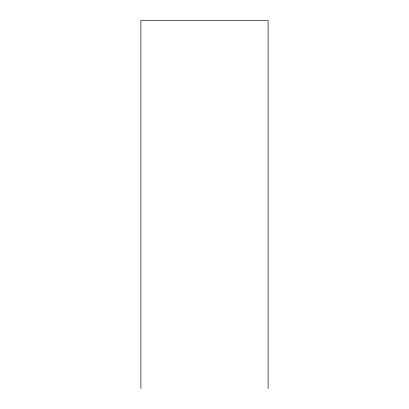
<?xml version="1.0" encoding="UTF-8"?>
<svg xmlns="http://www.w3.org/2000/svg" width="409" height="409" viewBox="0 0 409 409"><rect width="100%" height="100%" fill="white"/><g stroke="black" fill="none" stroke-linecap="round" stroke-linejoin="round"><path stroke-width="0.61" d="M268.105 388.55L268.105 20.45L140.895 20.45L140.895 388.55"/></g></svg>
